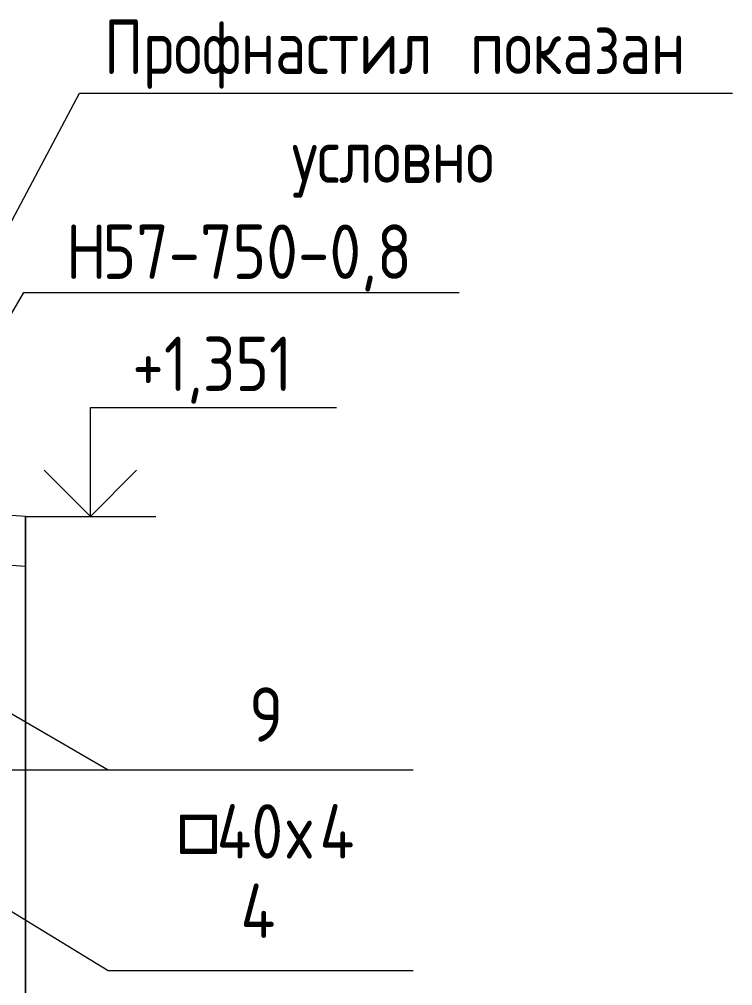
# Model space of a CAD drawing. Header units: millimetres. Extents: x 18265 to 85480, y -42500 to 14888.
# Drawn here: x 33536 to 34355, y 812 to 1922 of the extents above; entities that cross this region are included whole.
import ezdxf

# ---------------------------------------------------------------- set-up
doc = ezdxf.new("R2010")
doc.units = ezdxf.units.MM
for name, color, linetype, lineweight in [('AA_Vinoska', 7, 'Continuous', 9), ('AA_Visotnaya otmetka', 7, 'Continuous', 9), ('AF_Pokritie', 7, 'Continuous', 9)]:
    doc.layers.add(name, color=color, linetype=linetype, lineweight=lineweight)
doc.styles.add('GOST Common', font='GOST_Common.ttf', dxfattribs={"width": 0.85, "height": 62.5})
doc.styles.add('ISOCPEUR_6', font='isocpeur.TTF', dxfattribs={"width": 0.85, "height": 62.5})
doc.styles.add('ISOCPEUR_9', font='isocpeur.TTF', dxfattribs={"width": 0.85, "height": 62.5})

# ---------------------------------------------------------------- blocks, each defined once
blk = doc.blocks.new('Высотные отметки - Стрелка вверх-400292-КР_РЗ_Км_2')
at = {"layer": 'AA_Vinoska'}
for p, q in [((19106.7, 1590), (18824.2, 1590)), ((19106.7, 1465), (19106.7, 1590)), ((19106.7, 1465), (19053.7, 1518)), ((19106.7, 1465), (19159.8, 1518)), ((19181.7, 1465), (19031.7, 1465))]:
    blk.add_line(p, q, dxfattribs=at)
blk = doc.blocks.new('044_М_Универсальная с полкой - Марка-3031129-КР_РЗ_Км_2')
at = {"layer": 'AA_Vinoska'}
blk.add_line((22028.2, 644.7), (22528.2, 644.7), dxfattribs=at)
blk = doc.blocks.new('043_М_Балки_Полка - Позиция_Наименование_дп14 _засечка_-3988863-КР_РЗ_Км_2')
at = {"layer": 'AA_Vinoska'}
blk.add_line((21385, 1059.7), (21735, 1059.7), dxfattribs=at)
blk = doc.blocks.new('043_М_КолонныКМ - Позиция_Наименование_дп14-3915281-КР_РЗ_Км_2')
at = {"layer": 'AA_Vinoska'}
blk.add_line((21385, 829.1), (21735, 829.1), dxfattribs=at)
blk = doc.blocks.new('010_Текст с выноской - Текст 2 строки-3938426-КР_РЗ_Км_2')
at = {"layer": 'AA_Vinoska'}
blk.add_line((21352, 1836.9), (22102, 1836.9), dxfattribs=at)

msp = doc.modelspace()

# ---------------------------------------------------------------- linework, layer by layer
at = {"layer": 'AA_Vinoska'}
for p, q in [((33352.7993, 1363.193), (33604.7688, 1836.8662)), ((33395.6784, 1359.7687), (33540.7927, 1608.2331)), ((33341.0086, 1231.991), (33637.693, 1059.7081)), ((31910.65, 1059.7081), (33637.693, 1059.7081)), ((32392.6367, 1059.7081), (33637.693, 1059.7081)), ((32867.6367, 1059.7081), (33637.693, 1059.7081)), ((33375.7628, 989.1519), (33637.693, 829.091))]:
    msp.add_line(p, q, dxfattribs=at)
at = {"layer": 'AA_Visotnaya otmetka'}
for p, q in [((33542.792, 1350.9015), (33586.5273, 1350.9015)), ((33586.5273, 1350.9015), (33617.2261, 1350.9015))]:
    msp.add_line(p, q, dxfattribs=at)
at = {"layer": 'AF_Pokritie', "lineweight": 20}
for p, q in [((33542.79, 1350.8713), (31842.7927, 1465.0101)), ((31842.7927, 1408.0101), (33542.79, 1293.8713)), ((33542.79, 1350.8713), (33542.79, 1293.8713)), ((33542.7927, 485.9101), (33542.79, 1350.8713)), ((33542.79, 1293.8713), (33542.7927, 428.9101))]:
    msp.add_line(p, q, dxfattribs=at)

# ---------------------------------------------------------------- block references
at = {"layer": 'AA_Vinoska'}
for name, p in [('010_Текст с выноской - Текст 2 строки-3938426-КР_РЗ_Км_2', (12252.7304, 0)), ('044_М_Универсальная с полкой - Марка-3031129-КР_РЗ_Км_2', (11512.5826, 963.4859)), ('043_М_Балки_Полка - Позиция_Наименование_дп14 _засечка_-3988863-КР_РЗ_Км_2', (12252.7304, 0)), ('043_М_КолонныКМ - Позиция_Наименование_дп14-3915281-КР_РЗ_Км_2', (12252.7304, 0))]:
    msp.add_blockref(name, p, dxfattribs=at)
at = {"layer": 'AA_Visotnaya otmetka', "extrusion": (0, 0, -1)}
msp.add_blockref('Высотные отметки - Стрелка вверх-400292-КР_РЗ_Км_2', (-52723.9696, -114.0985), dxfattribs=at)

# ---------------------------------------------------------------- texts
at = {"layer": 'AA_Vinoska', "char_height": 62.5, "attachment_point": 1}
for s, insert, width, style in [('Профнастил', (33632.8696, 1921.4238), 487.225578, 'GOST Common'), ('\\fGOST Common|b0|i0|c204|p34|;\\W.85; ', (34034.8709, 1921.4238), 22.146617, 'GOST Common'), ('показан', (34053.1437, 1921.4238), 328.792086, 'GOST Common'), ('условно', (33848.5571, 1796.4238), 315.163398, 'GOST Common'), ('\\fISOCPEUR|b0|i0|c204|p34|;\\W.85;Н', (33589.0239, 1686.1773), 51.107578, 'ISOCPEUR_6'), ('57-750-0,8', (33631.1919, 1686.1773), 436.118, 'ISOCPEUR_6'), ('\\fISOCPEUR|b0|i0|c204|p34|;\\W.85;9', (33799.5706, 1154.546), 45.99682, 'ISOCPEUR_6'), ('40', (33762.2547, 1020.2719), 97.104398, 'ISOCPEUR_6'), ('\\fISOCPEUR|b0|i0|c204|p34|;\\W.85;4', (33880.3251, 1020.2719), 51.107578, 'ISOCPEUR_6'), ('\\fISOCPEUR|b0|i0|c130|p34|;\\W.85;□', (33714.4644, 1020.2719), 57.921922, 'ISOCPEUR_9'), ('\\fISOCPEUR|b0|i0|c204|p34|;\\W.85;х', (33842.3739, 1020.2719), 45.99682, 'ISOCPEUR_6'), ('\\fISOCPEUR|b0|i0|c204|p34|;\\W.85;4', (33789.625, 929.0579), 51.107578, 'ISOCPEUR_6')]:
    msp.add_mtext(s, dxfattribs=dict(at, insert=insert, width=width, style=style))
at = {"layer": 'AA_Visotnaya otmetka', "insert": (33665.4218, 1557.3214), "char_height": 62.5, "width": 214.330126, "attachment_point": 1, "line_spacing_factor": 1.135194, "style": 'ISOCPEUR_6'}
msp.add_mtext('+1,351', dxfattribs=at)

doc.saveas('drawing.dxf')
